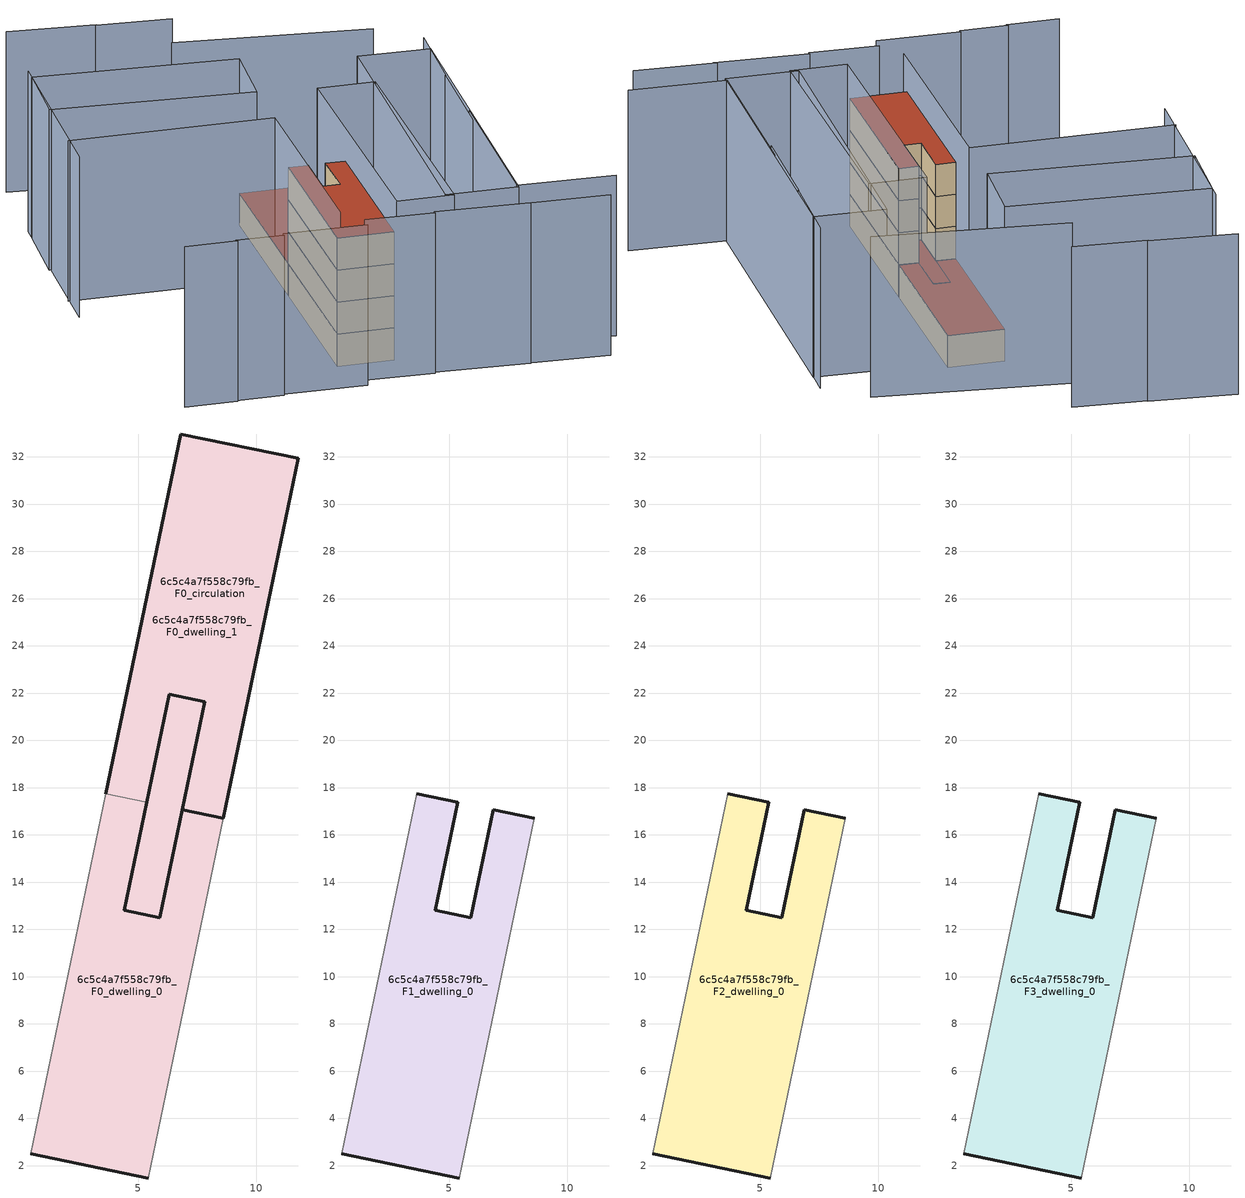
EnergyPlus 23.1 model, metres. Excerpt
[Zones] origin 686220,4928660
6c5c4a7f558c79fb_F0_dwelling_0
 floor ground (EU_floor_Construction): 8.6,16.7 5.43,1.48 0.46,2.51 3.63,17.74 5.37,17.38 4.42,12.81 5.91,12.5 6.86,17.07 z0; 7.81,21.63 6.86,17.07 5.91,12.5 4.42,12.81 5.37,17.38 6.32,21.94 z0
 wall outside (EU_wall_Construction): 0.46,2.51 5.43,1.48 / 8.6,16.7 6.86,17.07 5.91,12.5 4.42,12.81 5.37,17.38 z0:3
 wall adiabatic (EU_wall_Construction): 5.43,1.48 8.6,16.7 / 3.63,17.74 0.46,2.51 z0:3
 wall to 6c5c4a7f558c79fb_F0_dwelling_1 (EU_wall_Construction): 5.37,17.38 3.63,17.74 z0:3
 roof outside (EU_floor_Construction): 5.91,12.5 6.86,17.07 7.81,21.63 6.32,21.94 5.37,17.38 4.42,12.81 z3
6c5c4a7f558c79fb_F0_dwelling_1
 floor ground (EU_floor_Construction): 7.81,21.63 6.86,17.07 5.91,12.5 4.42,12.81 5.37,17.38 6.32,21.94 z0; 11.77,31.93 8.6,16.7 6.86,17.07 7.81,21.63 6.32,21.94 5.37,17.38 3.63,17.74 6.8,32.96 z0
 wall outside (EU_wall_Construction): 5.37,17.38 6.32,21.94 7.81,21.63 6.86,17.07 8.6,16.7 11.77,31.93 6.8,32.96 3.63,17.74 z0:3
 roof outside (EU_roof_Construction): 8.6,16.7 11.77,31.93 6.8,32.96 3.63,17.74 5.37,17.38 6.32,21.94 7.81,21.63 6.86,17.07 z3; 5.91,12.5 6.86,17.07 7.81,21.63 6.32,21.94 5.37,17.38 4.42,12.81 z3
6c5c4a7f558c79fb_F0_circulation
 floor ground (EU_floor_Construction): 8.6,16.7 5.43,1.48 0.46,2.51 3.63,17.74 5.37,17.38 4.42,12.81 5.91,12.5 6.86,17.07 z0; 7.81,21.63 6.86,17.07 5.91,12.5 4.42,12.81 5.37,17.38 6.32,21.94 z0; 11.77,31.93 8.6,16.7 6.86,17.07 7.81,21.63 6.32,21.94 5.37,17.38 3.63,17.74 6.8,32.96 z0
 wall outside (EU_wall_Construction): 7.81,21.63 6.32,21.94 4.42,12.81 5.91,12.5 7.81,21.63 z0:3
 roof outside (EU_roof_Construction): 5.91,12.5 6.86,17.07 7.81,21.63 6.32,21.94 5.37,17.38 4.42,12.81 z3; 5.43,1.48 8.6,16.7 6.86,17.07 5.91,12.5 4.42,12.81 5.37,17.38 3.63,17.74 0.46,2.51 z3; 8.6,16.7 11.77,31.93 6.8,32.96 3.63,17.74 5.37,17.38 6.32,21.94 7.81,21.63 6.86,17.07 z3
6c5c4a7f558c79fb_F1_dwelling_0
 floor to 6c5c4a7f558c79fb_F0_dwelling_0 (EU_floor_Construction): 8.6,16.7 5.43,1.48 0.46,2.51 3.63,17.74 5.37,17.38 4.42,12.81 5.91,12.5 6.86,17.07 z3
 wall outside (EU_wall_Construction): 8.6,16.7 6.86,17.07 5.91,12.5 4.42,12.81 5.37,17.38 3.63,17.74 / 0.46,2.51 5.43,1.48 z3:6
 wall adiabatic (EU_wall_Construction): 5.43,1.48 8.6,16.7 / 3.63,17.74 0.46,2.51 z3:6
6c5c4a7f558c79fb_F2_dwelling_0
 floor to 6c5c4a7f558c79fb_F1_dwelling_0 (EU_floor_Construction): 8.6,16.7 5.43,1.48 0.46,2.51 3.63,17.74 5.37,17.38 4.42,12.81 5.91,12.5 6.86,17.07 z6
 wall outside (EU_wall_Construction): 8.6,16.7 6.86,17.07 5.91,12.5 4.42,12.81 5.37,17.38 3.63,17.74 / 0.46,2.51 5.43,1.48 z6:9
 wall adiabatic (EU_wall_Construction): 5.43,1.48 8.6,16.7 / 3.63,17.74 0.46,2.51 z6:9
6c5c4a7f558c79fb_F3_dwelling_0
 floor to 6c5c4a7f558c79fb_F2_dwelling_0 (EU_floor_Construction): 8.6,16.7 5.43,1.48 0.46,2.51 3.63,17.74 5.37,17.38 4.42,12.81 5.91,12.5 6.86,17.07 z9
 wall outside (EU_wall_Construction): 8.6,16.7 6.86,17.07 5.91,12.5 4.42,12.81 5.37,17.38 3.63,17.74 / 0.46,2.51 5.43,1.48 z9:12
 wall adiabatic (EU_wall_Construction): 5.43,1.48 8.6,16.7 / 3.63,17.74 0.46,2.51 z9:12
 roof outside (EU_roof_Construction): 5.43,1.48 8.6,16.7 6.86,17.07 5.91,12.5 4.42,12.81 5.37,17.38 3.63,17.74 0.46,2.51 z12
shading: -15.07,0.86 -10.48,-0.13 / 1.22,-1.15 7.23,-2.65 / -6.32,-0.61 0.96,-2.19 / 7.29,-2.41 15.5,-4.51 / 15.15,-4.37 22.36,-6.08 / -10.59,0.05 -6.37,-0.87 / -13.61,25.36 4.34,21.62 / 4.34,21.62 0.11,1.27 / 24.66,-2.63 16.12,-0.67 / 16.12,-0.67 19.77,15.2 / 19.16,13.44 21.43,22.86 / 21.45,22.85 23.41,30.76 / 20.45,34.44 3.8,39.77 / 6.19,44.21 -0.23,46.04 / -9.85,40.04 -14.32,21.88 / -0.16,46.14 -7.73,48.3 / 5.45,1.09 10.42,25.41 / 10.42,25.41 15.46,24.38 / 15.46,24.38 10.49,0.06 / 10.49,0.06 5.45,1.09 / 22.88,28.43 16.12,-1.03 / 16.12,-1.03 9.79,0.42 / 9.79,0.42 16.55,29.88 / 16.55,29.88 22.88,28.43 / 5.51,27.21 -12.03,31.96 / -12.03,31.96 -10.19,38.79 / -10.19,38.79 7.36,34.04 / 7.36,34.04 5.51,27.21 z0:15
[Building]
EU S2 Campaign: North Axis=0; Terrain=City; Solar Distribution=FullExterior
[Site:Location]
Bologna: Latitude=44.5; Longitude=11.25; Time Zone=1; Elevation=37
[SizingPeriod:WeatherFileDays]
AnnualSizingPeriod: Begin Month=1; Begin Day of Month=1; End Month=12; End Day of Month=31; Day of Week for Start Day=Monday; Use Weather File Daylight Saving Period=No; Use Weather File Rain and Snow Indicators=No
[MATERIAL]
EU_InternalMass_Material: Roughness=MediumRough; Thickness=0.1; Conductivity=1; Density=1800; Specific Heat=900; Thermal Absorptance=0.9; Solar Absorptance=0.7; Visible Absorptance=0.7
[MATERIAL:NOMASS] Roughness=MediumRough; Thermal Absorptance=0.9; Solar Absorptance=0.7; Visible Absorptance=0.7
Name | Thermal Resistance
EU_wall_NoMass | 0.937881
EU_roof_NoMass | 0.548572
EU_floor_NoMass | 0.71348
[CONSTRUCTION]
EU_wall_Construction: EU_wall_NoMass
EU_roof_Construction: EU_roof_NoMass
EU_floor_Construction: EU_floor_NoMass
EU_InternalMass_Construction: EU_InternalMass_Material
[ZONE] Type=1; Multiplier=1; Ceiling Height=autocalculate; Floor Area=autocalculate; Part of Total Floor Area=Yes
Name | Volume
6c5c4a7f558c79fb_F0_dwelling_0 | 257.971
6c5c4a7f558c79fb_F1_dwelling_0 | 215.371
6c5c4a7f558c79fb_F2_dwelling_0; 6c5c4a7f558c79fb_F3_dwelling_0 | 215.372
6c5c4a7f558c79fb_F0_dwelling_1 | 257.976
6c5c4a7f558c79fb_F0_circulation | 473.347
[INTERNALMASS] Construction=EU_InternalMass_Construction
Name | Zone or ZoneList | Surface Area
6c5c4a7f558c79fb_F0_dwelling_0_EU_InternalMass | 6c5c4a7f558c79fb_F0_dwelling_0 | 71.7907
6c5c4a7f558c79fb_F0_dwelling_1_EU_InternalMass | 6c5c4a7f558c79fb_F0_dwelling_1 | 71.7907
6c5c4a7f558c79fb_F1_dwelling_0_EU_InternalMass | 6c5c4a7f558c79fb_F1_dwelling_0 | 156.618
6c5c4a7f558c79fb_F2_dwelling_0_EU_InternalMass | 6c5c4a7f558c79fb_F2_dwelling_0 | 156.618
6c5c4a7f558c79fb_F3_dwelling_0_EU_InternalMass | 6c5c4a7f558c79fb_F3_dwelling_0 | 156.618
[OTHEREQUIPMENT] Fuel Type=Electricity; Design Level Calculation Method=Watts/Area; Power per Zone Floor Area=1; Fraction Latent=0; Fraction Radiant=0; Fraction Lost=0; Carbon Dioxide Generation Rate=0; EndUse Subcategory=EU_Step8_InternalGains
Name | Zone or ZoneList or Space or SpaceList | Schedule
EU_Step8_InternalGain_6c5c4a7f558c79fb_F0_dwelling_0_f000 | 6c5c4a7f558c79fb_F0_dwelling_0 | EU_Step8_GainSchedule_6c5c4a7f558c79fb_F0_dwelling_0_f000
EU_Step8_InternalGain_6c5c4a7f558c79fb_F0_dwelling_1_f000 | 6c5c4a7f558c79fb_F0_dwelling_1 | EU_Step8_GainSchedule_6c5c4a7f558c79fb_F0_dwelling_1_f000
EU_Step8_InternalGain_6c5c4a7f558c79fb_F1_dwelling_0_f000 | 6c5c4a7f558c79fb_F1_dwelling_0 | EU_Step8_GainSchedule_6c5c4a7f558c79fb_F1_dwelling_0_f000
EU_Step8_InternalGain_6c5c4a7f558c79fb_F2_dwelling_0_f000 | 6c5c4a7f558c79fb_F2_dwelling_0 | EU_Step8_GainSchedule_6c5c4a7f558c79fb_F2_dwelling_0_f000
EU_Step8_InternalGain_6c5c4a7f558c79fb_F3_dwelling_0_f000 | 6c5c4a7f558c79fb_F3_dwelling_0 | EU_Step8_GainSchedule_6c5c4a7f558c79fb_F3_dwelling_0_f000
[ZONEINFILTRATION:DESIGNFLOWRATE]
EU_Circulation_Infiltration_6c5c4a7f558c79fb_F0_circulation: Zone or ZoneList or Space or SpaceList=6c5c4a7f558c79fb_F0_circulation; Schedule=EU_AlwaysOn; Design Flow Rate Calculation Method=Flow/Area; Flow Rate per Floor Area=0.0005; Constant Term Coefficient=1; Temperature Term Coefficient=0; Velocity Term Coefficient=0; Velocity Squared Term Coefficient=0
[ZONEVENTILATION:DESIGNFLOWRATE] Schedule=EU_AlwaysOn; Design Flow Rate Calculation Method=AirChanges/Hour; Air Changes per Hour=0.687892; Ventilation Type=Natural; Fan Pressure Rise=0; Fan Total Efficiency=1; Constant Term Coefficient=1; Temperature Term Coefficient=0; Velocity Term Coefficient=0; Velocity Squared Term Coefficient=0; Minimum Indoor Temperature=-100; Maximum Indoor Temperature=100; Delta Temperature=-100; Minimum Outdoor Temperature=-100; Maximum Outdoor Temperature=100; Maximum Wind Speed=40
Name | Zone or ZoneList or Space or SpaceList
EU_ConstantAir_6c5c4a7f558c79fb_F0_dwelling_0 | 6c5c4a7f558c79fb_F0_dwelling_0
EU_ConstantAir_6c5c4a7f558c79fb_F0_dwelling_1 | 6c5c4a7f558c79fb_F0_dwelling_1
EU_ConstantAir_6c5c4a7f558c79fb_F1_dwelling_0 | 6c5c4a7f558c79fb_F1_dwelling_0
EU_ConstantAir_6c5c4a7f558c79fb_F2_dwelling_0 | 6c5c4a7f558c79fb_F2_dwelling_0
EU_ConstantAir_6c5c4a7f558c79fb_F3_dwelling_0 | 6c5c4a7f558c79fb_F3_dwelling_0
[HVACTEMPLATE:THERMOSTAT] Constant Heating Setpoint=20; Constant Cooling Setpoint=50
EU_HeatOnly_6c5c4a7f558c79fb_F0_dwelling_0; EU_HeatOnly_6c5c4a7f558c79fb_F0_dwelling_1; EU_HeatOnly_6c5c4a7f558c79fb_F1_dwelling_0; EU_HeatOnly_6c5c4a7f558c79fb_F2_dwelling_0; EU_HeatOnly_6c5c4a7f558c79fb_F3_dwelling_0
[HVACTEMPLATE:ZONE:IDEALLOADSAIRSYSTEM] System Availability Schedule=EU_AlwaysOn; Maximum Heating Supply Air Temperature=50; Minimum Cooling Supply Air Temperature=13; Maximum Heating Supply Air Humidity Ratio=0.0156; Minimum Cooling Supply Air Humidity Ratio=0.0077; Heating Limit=NoLimit; Cooling Limit=NoLimit; Heating Availability Schedule=EU_AlwaysOn; Cooling Availability Schedule=EU_CoolingOff; Dehumidification Control Type=ConstantSensibleHeatRatio; Cooling Sensible Heat Ratio=0.7; Dehumidification Setpoint=60; Humidification Control Type=None; Humidification Setpoint=30; Outdoor Air Method=None; Outdoor Air Flow Rate per Person=0.00944; Outdoor Air Flow Rate per Zone Floor Area=0; Outdoor Air Flow Rate per Zone=0; Demand Controlled Ventilation Type=None; Outdoor Air Economizer Type=NoEconomizer; Heat Recovery Type=None; Sensible Heat Recovery Effectiveness=0.7; Latent Heat Recovery Effectiveness=0.65
Name | Template Thermostat
6c5c4a7f558c79fb_F0_dwelling_0 | EU_HeatOnly_6c5c4a7f558c79fb_F0_dwelling_0
6c5c4a7f558c79fb_F0_dwelling_1 | EU_HeatOnly_6c5c4a7f558c79fb_F0_dwelling_1
6c5c4a7f558c79fb_F1_dwelling_0 | EU_HeatOnly_6c5c4a7f558c79fb_F1_dwelling_0
6c5c4a7f558c79fb_F2_dwelling_0 | EU_HeatOnly_6c5c4a7f558c79fb_F2_dwelling_0
6c5c4a7f558c79fb_F3_dwelling_0 | EU_HeatOnly_6c5c4a7f558c79fb_F3_dwelling_0
[SIZING:ZONE] Zone Cooling Design Supply Air Temperature Input Method=SupplyAirTemperature; Zone Cooling Design Supply Air Temperature=13; Zone Heating Design Supply Air Temperature Input Method=SupplyAirTemperature; Zone Heating Design Supply Air Temperature=50; Zone Cooling Design Supply Air Humidity Ratio=0.008; Zone Heating Design Supply Air Humidity Ratio=0.008; Cooling Design Air Flow Method=DesignDay; Cooling Design Air Flow Rate=0; Cooling Minimum Air Flow per Zone Floor Area=0.000762; Cooling Minimum Air Flow=0; Cooling Minimum Air Flow Fraction=0.2; Heating Design Air Flow Method=DesignDay; Heating Design Air Flow Rate=0; Heating Maximum Air Flow per Zone Floor Area=0.002032; Heating Maximum Air Flow=0.141576; Heating Maximum Air Flow Fraction=0.3; Account for Dedicated Outdoor Air System=No; Dedicated Outdoor Air System Control Strategy=NeutralSupplyAir; Dedicated Outdoor Air Low Setpoint Temperature for Design=autosize; Dedicated Outdoor Air High Setpoint Temperature for Design=autosize; Zone Load Sizing Method=Sensible Load Only No Latent Load; Zone Latent Cooling Design Supply Air Humidity Ratio Input Method=HumidityRatioDifference; Zone Cooling Design Supply Air Humidity Ratio Difference=0.005; Zone Latent Heating Design Supply Air Humidity Ratio Input Method=HumidityRatioDifference; Zone Humidification Design Supply Air Humidity Ratio Difference=0.005
6c5c4a7f558c79fb_F0_dwelling_0; 6c5c4a7f558c79fb_F0_dwelling_1; 6c5c4a7f558c79fb_F1_dwelling_0; 6c5c4a7f558c79fb_F2_dwelling_0; 6c5c4a7f558c79fb_F3_dwelling_0
[SCHEDULE:CONSTANT]
Name | Hourly Value
EU_AlwaysOn | 1
EU_CoolingOff | 0
[SCHEDULE:FILE] Column Number=1; Rows to Skip at Top=0; Number of Hours of Data=8760; Column Separator=Comma; Interpolate to Timestep=No; Minutes per Item=60; Adjust Schedule for Daylight Savings=Yes
Name | File
EU_Step8_GainSchedule_6c5c4a7f558c79fb_F0_dwelling_0_f000 | ../../schedules/6c5c4a7f558c79fb/6c5c4a7f558c79fb_F0_dwelling_0_f000_gain.csv
EU_Step8_GainSchedule_6c5c4a7f558c79fb_F0_dwelling_1_f000 | ../../schedules/6c5c4a7f558c79fb/6c5c4a7f558c79fb_F0_dwelling_1_f000_gain.csv
EU_Step8_GainSchedule_6c5c4a7f558c79fb_F1_dwelling_0_f000 | ../../schedules/6c5c4a7f558c79fb/6c5c4a7f558c79fb_F1_dwelling_0_f000_gain.csv
EU_Step8_GainSchedule_6c5c4a7f558c79fb_F2_dwelling_0_f000 | ../../schedules/6c5c4a7f558c79fb/6c5c4a7f558c79fb_F2_dwelling_0_f000_gain.csv
EU_Step8_GainSchedule_6c5c4a7f558c79fb_F3_dwelling_0_f000 | ../../schedules/6c5c4a7f558c79fb/6c5c4a7f558c79fb_F3_dwelling_0_f000_gain.csv
